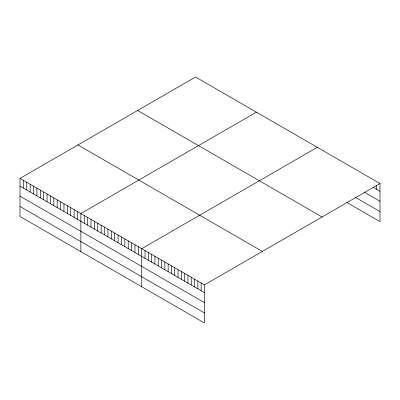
<?xml version="1.0" encoding="UTF-8"?>
<svg xmlns="http://www.w3.org/2000/svg" width="400" height="400" viewBox="0 0 400 400"><rect width="100%" height="100%" fill="white"/><g stroke="black" fill="none" stroke-linecap="round" stroke-linejoin="round"><path stroke-width="0.6" d="M20 178.385L204.45 284.875L204.45 322.965L20 216.475L20 178.385L195.55 77.035L380 183.525L380 221.615L346.995 202.56M256.415 112.175L80.87 213.525L80.87 251.615M317.285 147.32L141.74 248.67L141.74 286.76M204.45 284.875L380 183.525M373.4 187.47L380 191.28M364.44 192.31L380 201.29M355.48 197.45L380 211.605M137.615 110.48L322.07 216.97M77.93 144.94L262.385 251.43M20 186.14L204.45 292.635M20 196.15L204.45 302.645M20 206.465L204.45 312.955M376.7 185.2L376.7 189.375M201.15 282.97L201.15 290.725M197.85 281.065L197.85 288.82M194.55 279.16L194.55 286.915M191.25 277.255L191.25 285.01M187.95 275.35L187.95 283.105M184.65 273.445L184.65 281.2M181.345 271.535L181.345 279.295M178.045 269.63L178.045 277.385M174.745 267.725L174.745 275.48M171.445 265.82L171.445 273.575M168.145 263.915L168.145 271.67M164.845 262.01L164.845 269.765M161.545 260.105L161.545 267.86M158.24 258.2L158.24 265.955M154.94 256.29L154.94 264.05M151.64 254.385L151.64 262.14M148.34 252.48L148.34 260.235M145.04 250.575L145.04 258.33M138.355 246.715L138.355 254.475M134.975 244.765L134.975 252.52M131.595 242.81L131.595 250.57M128.21 240.86L128.21 248.615M124.83 238.91L124.83 246.665M121.45 236.955L121.45 244.71M118.065 235.005L118.065 242.76M114.685 233.05L114.685 240.805M111.305 231.1L111.305 238.855M107.92 229.145L107.92 236.9M104.54 227.195L104.54 234.95M101.16 225.24L101.16 232.995M97.775 223.29L97.775 231.045M94.395 221.335L94.395 229.09M91.015 219.385L91.015 227.14M87.63 217.43L87.63 225.185M84.25 215.48L84.25 223.235M77.49 211.575L77.49 219.33M74.105 209.62L74.105 217.38M70.725 207.67L70.725 215.425M67.345 205.715L67.345 213.475M63.96 203.765L63.96 211.52M60.58 201.815L60.58 209.57M57.2 199.86L57.2 207.615M53.815 197.91L53.815 205.665M50.435 195.955L50.435 203.71M47.055 194.005L47.055 201.76M43.67 192.05L43.67 199.805M40.29 190.1L40.29 197.855M36.91 188.145L36.91 195.9M33.525 186.195L33.525 193.95M30.145 184.24L30.145 191.995M26.765 182.29L26.765 190.045M23.38 180.335L23.38 188.095"/></g></svg>
